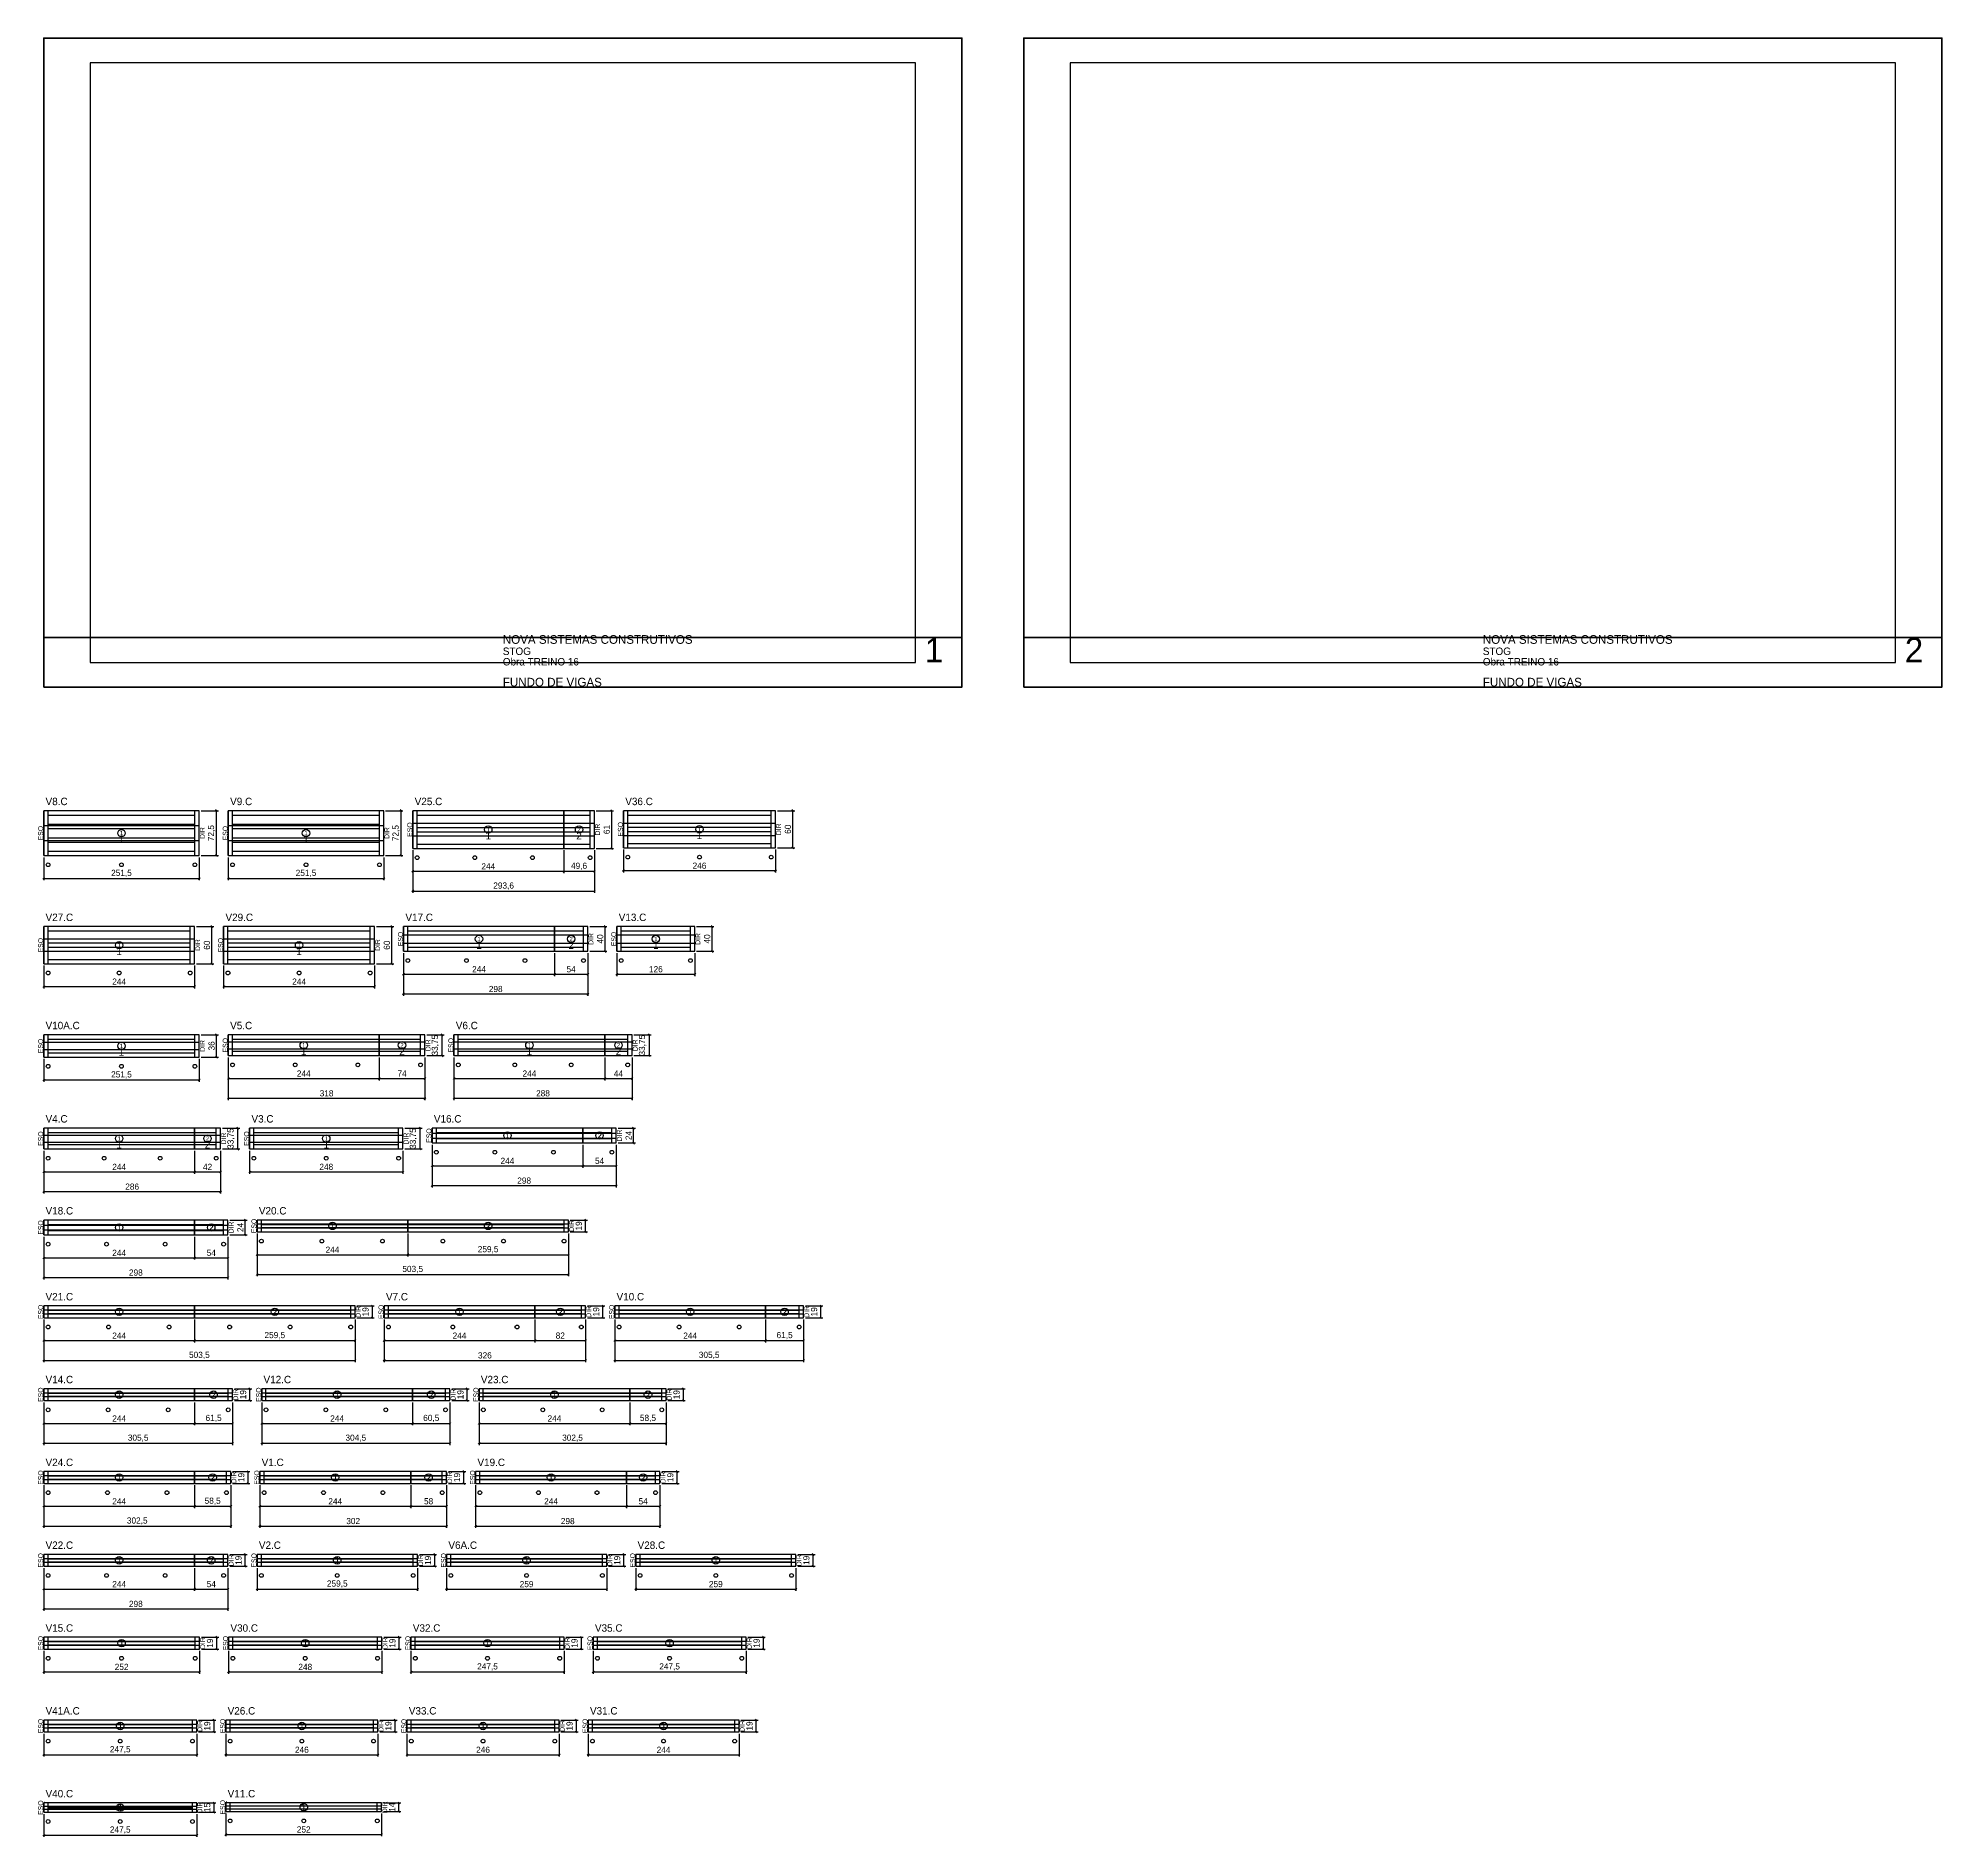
# Model space of a CAD drawing. Extents: x -10500 to 3070, y -1660 to 1250.
# Drawn here: x -9 to 3070, y -1660 to 1250 of the extents above.
import ezdxf
from ezdxf.enums import TextEntityAlignment as Align

# ---------------------------------------------------------------- set-up
doc = ezdxf.new("R2010")
doc.units = 0
for name, color, linetype in [('5', 5, 'Continuous'), ('CARIMBO', 255, 'Continuous'), ('COTA', 241, 'Continuous'), ('Escoras', 224, 'Continuous'), ('Folhas', 255, 'Continuous'), ('NOMENCLATURA', 7, 'Continuous'), ('Painéis', 200, 'Continuous'), ('SARR_2.2x7', 40, 'Continuous'), ('SARR_EDITAR', 141, 'Continuous')]:
    doc.layers.add(name, color=color, linetype=linetype)
doc.dimstyles.new('PAINEL', dxfattribs={"dimtxt": 10, "dimasz": 3, "dimexe": 3, "dimexo": 3, "dimgap": 3, "dimtad": 1, "dimblk": 'OBLIQUE', "dimblk1": 'OBLIQUE', "dimcen": 2.5, "dimclrd": 4, "dimclre": 4, "dimclrt": 240, "dimazin": 3, "dimtfac": 1, "dimtmove": 0, "dimatfit": 3})

# ---------------------------------------------------------------- blocks, each defined once
blk = doc.blocks.new('nf1')
blk.add_circle((0, 0), 6)
blk.add_text('1', height=7).set_placement((0, 0), align=Align.MIDDLE_CENTER)
blk = doc.blocks.new('_OBLIQUE')
at = {"color": 0, "linetype": 'BYBLOCK'}
blk.add_line((-0.5, -0.5), (0.5, 0.5), dxfattribs=at)
blk = doc.blocks.new('nf2')
blk.add_circle((0, 0), 6)
blk.add_text('2', height=7).set_placement((0, 0), align=Align.MIDDLE_CENTER)

msp = doc.modelspace()

# ---------------------------------------------------------------- linework, layer by layer
at = {"layer": 'CARIMBO', "lineweight": 35}
for p, q in [((0, 280), (1485, 280)), ((1585, 280), (3070, 280))]:
    msp.add_line(p, q, dxfattribs=at)
at = {"layer": 'Escoras'}
for centre in [(7, -87.5), (125.75, -87.5), (244.5, -87.5), (305.5, -87.5), (424.25, -87.5), (543, -87.5), (604, -76), (697.2, -76), (790.4, -76), (883.6, -76), (944.6, -75), (1060.6, -75), (1176.6, -75), (589, -242.5), (683.667, -242.5), (778.333, -242.5), (873, -242.5), (934, -242.5), (1046, -242.5), (7, -262.5), (122, -262.5), (237, -262.5), (298, -262.5), (413, -262.5), (528, -262.5), (7, -413.5), (125.75, -413.5), (244.5, -413.5), (305.5, -411.25), (406.833, -411.25), (508.167, -411.25), (609.5, -411.25), (670.5, -411.25), (761.833, -411.25), (853.167, -411.25), (944.5, -411.25), (635, -552.5), (729.667, -552.5), (824.333, -552.5), (919, -552.5), (7, -562.25), (97.667, -562.25), (188.333, -562.25), (279, -562.25), (340, -562.25), (457, -562.25), (574, -562.25), (7, -701.25), (101.667, -701.25), (196.333, -701.25), (291, -701.25), (352, -696.25), (449.9, -696.25), (547.8, -696.25), (645.7, -696.25), (743.6, -696.25), (841.5, -696.25), (7, -835.25), (104.9, -835.25), (202.8, -835.25), (300.7, -835.25), (398.6, -835.25), (496.5, -835.25), (557.5, -835.25), (661.5, -835.25), (765.5, -835.25), (869.5, -835.25), (930.5, -835.25), (1027.667, -835.25), (1124.833, -835.25), (1222, -835.25), (7, -969.25), (104.167, -969.25), (201.333, -969.25), (298.5, -969.25), (359.5, -969.25), (456.333, -969.25), (553.167, -969.25), (650, -969.25), (711, -969.25), (807.167, -969.25), (903.333, -969.25), (999.5, -969.25), (7, -1103.25), (103.167, -1103.25), (199.333, -1103.25), (295.5, -1103.25), (356.5, -1103.25), (452.5, -1103.25), (548.5, -1103.25), (644.5, -1103.25), (705.5, -1103.25), (800.167, -1103.25), (894.833, -1103.25), (989.5, -1103.25), (7, -1237.25), (101.667, -1237.25), (196.333, -1237.25), (291, -1237.25), (352, -1237.25), (474.75, -1237.25), (597.5, -1237.25), (658.5, -1237.25), (781, -1237.25), (903.5, -1237.25), (964.5, -1237.25), (1087, -1237.25), (1209.5, -1237.25), (7, -1371.25), (126, -1371.25), (245, -1371.25), (306, -1371.25), (423, -1371.25), (540, -1371.25), (601, -1371.25), (717.75, -1371.25), (834.5, -1371.25), (895.5, -1371.25), (1012.25, -1371.25), (1129, -1371.25), (7, -1505.25), (123.75, -1505.25), (240.5, -1505.25), (301.5, -1505.25), (417.5, -1505.25), (533.5, -1505.25), (594.5, -1505.25), (710.5, -1505.25), (826.5, -1505.25), (887.5, -1505.25), (1002.5, -1505.25), (1117.5, -1505.25), (301.5, -1634.25), (420.5, -1634.25), (539.5, -1634.25), (7, -1635.25), (123.75, -1635.25), (240.5, -1635.25)]:
    msp.add_circle(centre, 3, dxfattribs=at)
at = {"layer": 'Folhas', "lineweight": 50}
for points in [[(0, 200), (1485, 200), (1485, 1250), (0, 1250)], [(1585, 200), (3070, 200), (3070, 1250), (1585, 1250)]]:
    msp.add_lwpolyline(points, close=True, dxfattribs=at)
at = {"layer": 'Folhas', "lineweight": 25}
for points in [[(75, 240), (1410, 240), (1410, 1210), (75, 1210)], [(1660, 240), (2995, 240), (2995, 1210), (1660, 1210)]]:
    msp.add_lwpolyline(points, close=True, dxfattribs=at)
at = {"layer": 'Painéis'}
for p, q in [((841, -61), (841, 0)), ((0, -24.167), (251.5, -24.167)), ((298.5, -24.167), (550, -24.167)), ((597, -20.333), (841, -20.333)), ((841, -20.333), (890.6, -20.333)), ((937.6, -20), (1183.6, -20)), ((0, -48.333), (251.5, -48.333)), ((298.5, -48.333), (550, -48.333)), ((597, -40.667), (841, -40.667)), ((841, -40.667), (890.6, -40.667)), ((937.6, -40), (1183.6, -40)), ((0, -207.5), (244, -207.5)), ((291, -207.5), (535, -207.5)), ((582, -200.833), (826, -200.833)), ((582, -214.167), (826, -214.167)), ((826, -227.5), (826, -187.5)), ((826, -200.833), (880, -200.833)), ((826, -214.167), (880, -214.167)), ((927, -200.833), (1053, -200.833)), ((927, -214.167), (1053, -214.167)), ((0, -227.5), (244, -227.5)), ((291, -227.5), (535, -227.5)), ((542.5, -396.25), (542.5, -362.5)), ((907.5, -396.25), (907.5, -362.5)), ((0, -374.5), (251.5, -374.5)), ((0, -386.5), (251.5, -386.5)), ((298.5, -373.75), (542.5, -373.75)), ((298.5, -385), (542.5, -385)), ((542.5, -373.75), (616.5, -373.75)), ((542.5, -385), (616.5, -385)), ((663.5, -373.75), (907.5, -373.75)), ((663.5, -385), (907.5, -385)), ((907.5, -373.75), (951.5, -373.75)), ((907.5, -385), (951.5, -385)), ((244, -547.25), (244, -513.5)), ((628, -521.5), (872, -521.5)), ((872, -537.5), (872, -513.5)), ((872, -521.5), (926, -521.5)), ((0, -524.75), (244, -524.75)), ((0, -536), (244, -536)), ((244, -524.75), (286, -524.75)), ((244, -536), (286, -536)), ((333, -524.75), (581, -524.75)), ((333, -536), (581, -536)), ((628, -529.5), (872, -529.5)), ((872, -529.5), (926, -529.5)), ((0, -670.25), (244, -670.25)), ((244, -686.25), (244, -662.25)), ((244, -670.25), (298, -670.25)), ((345, -668.583), (589, -668.583)), ((345, -674.917), (589, -674.917)), ((589, -681.25), (589, -662.25)), ((589, -668.583), (848.5, -668.583)), ((589, -674.917), (848.5, -674.917)), ((0, -678.25), (244, -678.25)), ((244, -678.25), (298, -678.25)), ((0, -807.583), (244, -807.583)), ((0, -813.917), (244, -813.917)), ((244, -820.25), (244, -801.25)), ((244, -807.583), (503.5, -807.583)), ((244, -813.917), (503.5, -813.917)), ((550.5, -807.583), (794.5, -807.583)), ((550.5, -813.917), (794.5, -813.917)), ((794.5, -820.25), (794.5, -801.25)), ((794.5, -807.583), (876.5, -807.583)), ((794.5, -813.917), (876.5, -813.917)), ((923.5, -807.583), (1167.5, -807.583)), ((923.5, -813.917), (1167.5, -813.917)), ((1167.5, -820.25), (1167.5, -801.25)), ((1167.5, -807.583), (1229, -807.583)), ((1167.5, -813.917), (1229, -813.917)), ((0, -941.583), (244, -941.583)), ((0, -947.917), (244, -947.917)), ((244, -954.25), (244, -935.25)), ((244, -941.583), (305.5, -941.583)), ((244, -947.917), (305.5, -947.917)), ((352.5, -941.583), (596.5, -941.583)), ((352.5, -947.917), (596.5, -947.917)), ((596.5, -954.25), (596.5, -935.25)), ((596.5, -941.583), (657, -941.583)), ((596.5, -947.917), (657, -947.917)), ((704, -941.583), (948, -941.583)), ((704, -947.917), (948, -947.917)), ((948, -954.25), (948, -935.25)), ((948, -941.583), (1006.5, -941.583)), ((948, -947.917), (1006.5, -947.917)), ((0, -1075.583), (244, -1075.583)), ((244, -1088.25), (244, -1069.25)), ((244, -1075.583), (302.5, -1075.583)), ((349.5, -1075.583), (593.5, -1075.583)), ((593.5, -1088.25), (593.5, -1069.25)), ((593.5, -1075.583), (651.5, -1075.583)), ((698.5, -1075.583), (942.5, -1075.583)), ((942.5, -1088.25), (942.5, -1069.25)), ((942.5, -1075.583), (996.5, -1075.583)), ((0, -1081.917), (244, -1081.917)), ((244, -1081.917), (302.5, -1081.917)), ((349.5, -1081.917), (593.5, -1081.917)), ((593.5, -1081.917), (651.5, -1081.917)), ((698.5, -1081.917), (942.5, -1081.917)), ((942.5, -1081.917), (996.5, -1081.917)), ((0, -1209.583), (244, -1209.583)), ((0, -1215.917), (244, -1215.917)), ((244, -1222.25), (244, -1203.25)), ((244, -1209.583), (298, -1209.583)), ((244, -1215.917), (298, -1215.917)), ((345, -1209.583), (604.5, -1209.583)), ((345, -1215.917), (604.5, -1215.917)), ((651.5, -1209.583), (910.5, -1209.583)), ((651.5, -1215.917), (910.5, -1215.917)), ((957.5, -1209.583), (1216.5, -1209.583)), ((957.5, -1215.917), (1216.5, -1215.917)), ((0, -1343.583), (252, -1343.583)), ((0, -1349.917), (252, -1349.917)), ((299, -1343.583), (547, -1343.583)), ((299, -1349.917), (547, -1349.917)), ((594, -1343.583), (841.5, -1343.583)), ((594, -1349.917), (841.5, -1349.917)), ((888.5, -1343.583), (1136, -1343.583)), ((888.5, -1349.917), (1136, -1349.917)), ((0, -1477.583), (247.5, -1477.583)), ((294.5, -1477.583), (540.5, -1477.583)), ((587.5, -1477.583), (833.5, -1477.583)), ((880.5, -1477.583), (1124.5, -1477.583)), ((0, -1483.917), (247.5, -1483.917)), ((294.5, -1483.917), (540.5, -1483.917)), ((587.5, -1483.917), (833.5, -1483.917)), ((880.5, -1483.917), (1124.5, -1483.917)), ((0, -1610.25), (247.5, -1610.25)), ((0, -1615.25), (247.5, -1615.25)), ((294.5, -1609.917), (546.5, -1609.917)), ((294.5, -1614.583), (546.5, -1614.583))]:
    msp.add_line(p, q, dxfattribs=at)
for points in [[(0, -72.5), (251.5, -72.5), (251.5, 0), (0, 0)], [(298.5, -72.5), (550, -72.5), (550, 0), (298.5, 0)], [(597, -61), (841, -61), (841, 0), (597, 0)], [(841, -61), (890.6, -61), (890.6, 0), (841, 0)], [(937.6, -60), (1183.6, -60), (1183.6, 0), (937.6, 0)], [(0, -247.5), (244, -247.5), (244, -187.5), (0, -187.5)], [(291, -247.5), (535, -247.5), (535, -187.5), (291, -187.5)], [(582, -227.5), (826, -227.5), (826, -187.5), (582, -187.5)], [(826, -227.5), (880, -227.5), (880, -187.5), (826, -187.5)], [(927, -227.5), (1053, -227.5), (1053, -187.5), (927, -187.5)], [(0, -398.5), (251.5, -398.5), (251.5, -362.5), (0, -362.5)], [(298.5, -396.25), (542.5, -396.25), (542.5, -362.5), (298.5, -362.5)], [(542.5, -396.25), (616.5, -396.25), (616.5, -362.5), (542.5, -362.5)], [(663.5, -396.25), (907.5, -396.25), (907.5, -362.5), (663.5, -362.5)], [(907.5, -396.25), (951.5, -396.25), (951.5, -362.5), (907.5, -362.5)], [(0, -547.25), (244, -547.25), (244, -513.5), (0, -513.5)], [(244, -547.25), (286, -547.25), (286, -513.5), (244, -513.5)], [(333, -547.25), (581, -547.25), (581, -513.5), (333, -513.5)], [(628, -537.5), (872, -537.5), (872, -513.5), (628, -513.5)], [(872, -537.5), (926, -537.5), (926, -513.5), (872, -513.5)], [(0, -686.25), (244, -686.25), (244, -662.25), (0, -662.25)], [(244, -686.25), (298, -686.25), (298, -662.25), (244, -662.25)], [(345, -681.25), (589, -681.25), (589, -662.25), (345, -662.25)], [(589, -681.25), (848.5, -681.25), (848.5, -662.25), (589, -662.25)], [(0, -820.25), (244, -820.25), (244, -801.25), (0, -801.25)], [(244, -820.25), (503.5, -820.25), (503.5, -801.25), (244, -801.25)], [(550.5, -820.25), (794.5, -820.25), (794.5, -801.25), (550.5, -801.25)], [(794.5, -820.25), (876.5, -820.25), (876.5, -801.25), (794.5, -801.25)], [(923.5, -820.25), (1167.5, -820.25), (1167.5, -801.25), (923.5, -801.25)], [(1167.5, -820.25), (1229, -820.25), (1229, -801.25), (1167.5, -801.25)], [(0, -954.25), (244, -954.25), (244, -935.25), (0, -935.25)], [(244, -954.25), (305.5, -954.25), (305.5, -935.25), (244, -935.25)], [(352.5, -954.25), (596.5, -954.25), (596.5, -935.25), (352.5, -935.25)], [(596.5, -954.25), (657, -954.25), (657, -935.25), (596.5, -935.25)], [(704, -954.25), (948, -954.25), (948, -935.25), (704, -935.25)], [(948, -954.25), (1006.5, -954.25), (1006.5, -935.25), (948, -935.25)], [(0, -1088.25), (244, -1088.25), (244, -1069.25), (0, -1069.25)], [(244, -1088.25), (302.5, -1088.25), (302.5, -1069.25), (244, -1069.25)], [(349.5, -1088.25), (593.5, -1088.25), (593.5, -1069.25), (349.5, -1069.25)], [(593.5, -1088.25), (651.5, -1088.25), (651.5, -1069.25), (593.5, -1069.25)], [(698.5, -1088.25), (942.5, -1088.25), (942.5, -1069.25), (698.5, -1069.25)], [(942.5, -1088.25), (996.5, -1088.25), (996.5, -1069.25), (942.5, -1069.25)], [(0, -1222.25), (244, -1222.25), (244, -1203.25), (0, -1203.25)], [(244, -1222.25), (298, -1222.25), (298, -1203.25), (244, -1203.25)], [(345, -1222.25), (604.5, -1222.25), (604.5, -1203.25), (345, -1203.25)], [(651.5, -1222.25), (910.5, -1222.25), (910.5, -1203.25), (651.5, -1203.25)], [(957.5, -1222.25), (1216.5, -1222.25), (1216.5, -1203.25), (957.5, -1203.25)], [(0, -1356.25), (252, -1356.25), (252, -1337.25), (0, -1337.25)], [(299, -1356.25), (547, -1356.25), (547, -1337.25), (299, -1337.25)], [(594, -1356.25), (841.5, -1356.25), (841.5, -1337.25), (594, -1337.25)], [(888.5, -1356.25), (1136, -1356.25), (1136, -1337.25), (888.5, -1337.25)], [(0, -1490.25), (247.5, -1490.25), (247.5, -1471.25), (0, -1471.25)], [(294.5, -1490.25), (540.5, -1490.25), (540.5, -1471.25), (294.5, -1471.25)], [(587.5, -1490.25), (833.5, -1490.25), (833.5, -1471.25), (587.5, -1471.25)], [(880.5, -1490.25), (1124.5, -1490.25), (1124.5, -1471.25), (880.5, -1471.25)], [(0, -1620.25), (247.5, -1620.25), (247.5, -1605.25), (0, -1605.25)], [(294.5, -1619.25), (546.5, -1619.25), (546.5, -1605.25), (294.5, -1605.25)]]:
    msp.add_lwpolyline(points, close=True, dxfattribs=at)
at = {"layer": 'SARR_2.2x7'}
for p, q in [((7, -72.5), (7, 0)), ((244.5, -72.5), (244.5, 0)), ((305.5, -72.5), (305.5, 0)), ((543, -72.5), (543, 0)), ((604, -61), (604, 0)), ((883.6, -61), (883.6, 0)), ((944.6, -60), (944.6, 0)), ((1176.6, -60), (1176.6, 0)), ((7, -7), (244.5, -7)), ((7, -21.833), (244.5, -21.833)), ((7, -28.833), (244.5, -28.833)), ((305.5, -7), (543, -7)), ((305.5, -21.833), (543, -21.833)), ((305.5, -28.833), (543, -28.833)), ((604, -7), (841, -7)), ((604, -27), (841, -27)), ((841, -7), (883.6, -7)), ((841, -27), (883.6, -27)), ((944.6, -7), (1176.6, -7)), ((944.6, -26.5), (1176.6, -26.5)), ((7, -43.667), (244.5, -43.667)), ((7, -50.667), (244.5, -50.667)), ((305.5, -43.667), (543, -43.667)), ((305.5, -50.667), (543, -50.667)), ((604, -34), (841, -34)), ((604, -54), (841, -54)), ((841, -34), (883.6, -34)), ((841, -54), (883.6, -54)), ((944.6, -33.5), (1176.6, -33.5)), ((944.6, -53), (1176.6, -53)), ((7, -65.5), (244.5, -65.5)), ((305.5, -65.5), (543, -65.5)), ((7, -247.5), (7, -187.5)), ((7, -194.5), (237, -194.5)), ((7, -214), (237, -214)), ((237, -247.5), (237, -187.5)), ((298, -247.5), (298, -187.5)), ((298, -194.5), (528, -194.5)), ((298, -214), (528, -214)), ((528, -247.5), (528, -187.5)), ((589, -227.5), (589, -187.5)), ((589, -194.5), (826, -194.5)), ((826, -194.5), (873, -194.5)), ((873, -227.5), (873, -187.5)), ((934, -227.5), (934, -187.5)), ((934, -194.5), (1046, -194.5)), ((1046, -227.5), (1046, -187.5)), ((7, -221), (237, -221)), ((7, -240.5), (237, -240.5)), ((298, -221), (528, -221)), ((298, -240.5), (528, -240.5)), ((589, -220.5), (826, -220.5)), ((826, -220.5), (873, -220.5)), ((934, -220.5), (1046, -220.5)), ((7, -398.5), (7, -362.5)), ((244.5, -398.5), (244.5, -362.5)), ((305.5, -396.25), (305.5, -362.5)), ((609.5, -396.25), (609.5, -362.5)), ((670.5, -396.25), (670.5, -362.5)), ((944.5, -396.25), (944.5, -362.5)), ((7, -369.5), (244.5, -369.5)), ((7, -391.5), (244.5, -391.5)), ((305.5, -369.5), (542.5, -369.5)), ((305.5, -389.25), (542.5, -389.25)), ((542.5, -369.5), (609.5, -369.5)), ((542.5, -389.25), (609.5, -389.25)), ((670.5, -369.5), (907.5, -369.5)), ((670.5, -389.25), (907.5, -389.25)), ((907.5, -369.5), (944.5, -369.5)), ((907.5, -389.25), (944.5, -389.25)), ((7, -547.25), (7, -513.5)), ((7, -520.5), (244, -520.5)), ((244, -520.5), (279, -520.5)), ((279, -547.25), (279, -513.5)), ((340, -547.25), (340, -513.5)), ((340, -520.5), (574, -520.5)), ((574, -547.25), (574, -513.5)), ((635, -537.5), (635, -513.5)), ((635, -520.5), (872, -520.5)), ((872, -520.5), (919, -520.5)), ((919, -537.5), (919, -513.5)), ((7, -540.25), (244, -540.25)), ((244, -540.25), (279, -540.25)), ((340, -540.25), (574, -540.25)), ((635, -530.5), (872, -530.5)), ((872, -530.5), (919, -530.5)), ((7, -686.25), (7, -662.25)), ((7, -669.25), (244, -669.25)), ((244, -669.25), (291, -669.25)), ((291, -686.25), (291, -662.25)), ((352, -681.25), (352, -662.25)), ((352, -669.25), (589, -669.25)), ((352, -674.25), (589, -674.25)), ((589, -669.25), (841.5, -669.25)), ((589, -674.25), (841.5, -674.25)), ((841.5, -681.25), (841.5, -662.25)), ((7, -679.25), (244, -679.25)), ((244, -679.25), (291, -679.25)), ((7, -820.25), (7, -801.25)), ((7, -808.25), (244, -808.25)), ((7, -813.25), (244, -813.25)), ((244, -808.25), (496.5, -808.25)), ((244, -813.25), (496.5, -813.25)), ((496.5, -820.25), (496.5, -801.25)), ((557.5, -820.25), (557.5, -801.25)), ((557.5, -808.25), (794.5, -808.25)), ((557.5, -813.25), (794.5, -813.25)), ((794.5, -808.25), (869.5, -808.25)), ((794.5, -813.25), (869.5, -813.25)), ((869.5, -820.25), (869.5, -801.25)), ((930.5, -820.25), (930.5, -801.25)), ((930.5, -808.25), (1167.5, -808.25)), ((930.5, -813.25), (1167.5, -813.25)), ((1167.5, -808.25), (1222, -808.25)), ((1167.5, -813.25), (1222, -813.25)), ((1222, -820.25), (1222, -801.25)), ((7, -954.25), (7, -935.25)), ((7, -942.25), (244, -942.25)), ((7, -947.25), (244, -947.25)), ((244, -942.25), (298.5, -942.25)), ((244, -947.25), (298.5, -947.25)), ((298.5, -954.25), (298.5, -935.25)), ((359.5, -954.25), (359.5, -935.25)), ((359.5, -942.25), (596.5, -942.25)), ((359.5, -947.25), (596.5, -947.25)), ((596.5, -942.25), (650, -942.25)), ((596.5, -947.25), (650, -947.25)), ((650, -954.25), (650, -935.25)), ((711, -954.25), (711, -935.25)), ((711, -942.25), (948, -942.25)), ((711, -947.25), (948, -947.25)), ((948, -942.25), (999.5, -942.25)), ((948, -947.25), (999.5, -947.25)), ((999.5, -954.25), (999.5, -935.25)), ((7, -1088.25), (7, -1069.25)), ((7, -1076.25), (244, -1076.25)), ((244, -1076.25), (295.5, -1076.25)), ((295.5, -1088.25), (295.5, -1069.25)), ((356.5, -1088.25), (356.5, -1069.25)), ((356.5, -1076.25), (593.5, -1076.25)), ((593.5, -1076.25), (644.5, -1076.25)), ((644.5, -1088.25), (644.5, -1069.25)), ((705.5, -1088.25), (705.5, -1069.25)), ((705.5, -1076.25), (942.5, -1076.25)), ((942.5, -1076.25), (989.5, -1076.25)), ((989.5, -1088.25), (989.5, -1069.25)), ((7, -1081.25), (244, -1081.25)), ((244, -1081.25), (295.5, -1081.25)), ((356.5, -1081.25), (593.5, -1081.25)), ((593.5, -1081.25), (644.5, -1081.25)), ((705.5, -1081.25), (942.5, -1081.25)), ((942.5, -1081.25), (989.5, -1081.25)), ((7, -1222.25), (7, -1203.25)), ((7, -1210.25), (244, -1210.25)), ((7, -1215.25), (244, -1215.25)), ((244, -1210.25), (291, -1210.25)), ((244, -1215.25), (291, -1215.25)), ((291, -1222.25), (291, -1203.25)), ((352, -1222.25), (352, -1203.25)), ((352, -1210.25), (597.5, -1210.25)), ((352, -1215.25), (597.5, -1215.25)), ((597.5, -1222.25), (597.5, -1203.25)), ((658.5, -1222.25), (658.5, -1203.25)), ((658.5, -1210.25), (903.5, -1210.25)), ((658.5, -1215.25), (903.5, -1215.25)), ((903.5, -1222.25), (903.5, -1203.25)), ((964.5, -1222.25), (964.5, -1203.25)), ((964.5, -1210.25), (1209.5, -1210.25)), ((964.5, -1215.25), (1209.5, -1215.25)), ((1209.5, -1222.25), (1209.5, -1203.25)), ((7, -1356.25), (7, -1337.25)), ((7, -1344.25), (245, -1344.25)), ((7, -1349.25), (245, -1349.25)), ((245, -1356.25), (245, -1337.25)), ((306, -1356.25), (306, -1337.25)), ((306, -1344.25), (540, -1344.25)), ((306, -1349.25), (540, -1349.25)), ((540, -1356.25), (540, -1337.25)), ((601, -1356.25), (601, -1337.25)), ((601, -1344.25), (834.5, -1344.25)), ((601, -1349.25), (834.5, -1349.25)), ((834.5, -1356.25), (834.5, -1337.25)), ((895.5, -1356.25), (895.5, -1337.25)), ((895.5, -1344.25), (1129, -1344.25)), ((895.5, -1349.25), (1129, -1349.25)), ((1129, -1356.25), (1129, -1337.25)), ((7, -1490.25), (7, -1471.25)), ((240.5, -1490.25), (240.5, -1471.25)), ((301.5, -1490.25), (301.5, -1471.25)), ((533.5, -1490.25), (533.5, -1471.25)), ((594.5, -1490.25), (594.5, -1471.25)), ((826.5, -1490.25), (826.5, -1471.25)), ((887.5, -1490.25), (887.5, -1471.25)), ((1117.5, -1490.25), (1117.5, -1471.25)), ((7, -1478.25), (240.5, -1478.25)), ((7, -1483.25), (240.5, -1483.25)), ((301.5, -1478.25), (533.5, -1478.25)), ((301.5, -1483.25), (533.5, -1483.25)), ((594.5, -1478.25), (826.5, -1478.25)), ((594.5, -1483.25), (826.5, -1483.25)), ((887.5, -1478.25), (1117.5, -1478.25)), ((887.5, -1483.25), (1117.5, -1483.25)), ((7, -1620.25), (7, -1605.25)), ((7, -1612.25), (240.5, -1612.25)), ((7, -1613.25), (240.5, -1613.25)), ((240.5, -1620.25), (240.5, -1605.25)), ((301.5, -1619.25), (301.5, -1605.25)), ((539.5, -1619.25), (539.5, -1605.25))]:
    msp.add_line(p, q, dxfattribs=at)
at = {"layer": 'SARR_EDITAR'}
for p, q in [((0, -72.5), (0, 0)), ((251.5, -72.5), (251.5, 0)), ((298.5, -72.5), (298.5, 0)), ((550, -72.5), (550, 0)), ((597, -61), (597, 0)), ((890.6, -61), (890.6, 0)), ((937.6, -60), (937.6, 0)), ((1183.6, -60), (1183.6, 0)), ((0, -247.5), (0, -187.5)), ((244, -247.5), (244, -187.5)), ((291, -247.5), (291, -187.5)), ((535, -247.5), (535, -187.5)), ((582, -227.5), (582, -187.5)), ((880, -227.5), (880, -187.5)), ((927, -227.5), (927, -187.5)), ((1053, -227.5), (1053, -187.5)), ((0, -398.5), (0, -362.5)), ((251.5, -398.5), (251.5, -362.5)), ((298.5, -396.25), (298.5, -362.5)), ((616.5, -396.25), (616.5, -362.5)), ((663.5, -396.25), (663.5, -362.5)), ((951.5, -396.25), (951.5, -362.5)), ((0, -547.25), (0, -513.5)), ((286, -547.25), (286, -513.5)), ((333, -547.25), (333, -513.5)), ((581, -547.25), (581, -513.5)), ((628, -537.5), (628, -513.5)), ((926, -537.5), (926, -513.5)), ((0, -686.25), (0, -662.25)), ((298, -686.25), (298, -662.25)), ((345, -681.25), (345, -662.25)), ((848.5, -681.25), (848.5, -662.25)), ((0, -820.25), (0, -801.25)), ((503.5, -820.25), (503.5, -801.25)), ((550.5, -820.25), (550.5, -801.25)), ((876.5, -820.25), (876.5, -801.25)), ((923.5, -820.25), (923.5, -801.25)), ((1229, -820.25), (1229, -801.25)), ((0, -954.25), (0, -935.25)), ((305.5, -954.25), (305.5, -935.25)), ((352.5, -954.25), (352.5, -935.25)), ((657, -954.25), (657, -935.25)), ((704, -954.25), (704, -935.25)), ((1006.5, -954.25), (1006.5, -935.25)), ((0, -1088.25), (0, -1069.25)), ((302.5, -1088.25), (302.5, -1069.25)), ((349.5, -1088.25), (349.5, -1069.25)), ((651.5, -1088.25), (651.5, -1069.25)), ((698.5, -1088.25), (698.5, -1069.25)), ((996.5, -1088.25), (996.5, -1069.25)), ((0, -1222.25), (0, -1203.25)), ((298, -1222.25), (298, -1203.25)), ((345, -1222.25), (345, -1203.25)), ((604.5, -1222.25), (604.5, -1203.25)), ((651.5, -1222.25), (651.5, -1203.25)), ((910.5, -1222.25), (910.5, -1203.25)), ((957.5, -1222.25), (957.5, -1203.25)), ((1216.5, -1222.25), (1216.5, -1203.25)), ((0, -1356.25), (0, -1337.25)), ((252, -1356.25), (252, -1337.25)), ((299, -1356.25), (299, -1337.25)), ((547, -1356.25), (547, -1337.25)), ((594, -1356.25), (594, -1337.25)), ((841.5, -1356.25), (841.5, -1337.25)), ((888.5, -1356.25), (888.5, -1337.25)), ((1136, -1356.25), (1136, -1337.25)), ((0, -1490.25), (0, -1471.25)), ((247.5, -1490.25), (247.5, -1471.25)), ((294.5, -1490.25), (294.5, -1471.25)), ((540.5, -1490.25), (540.5, -1471.25)), ((587.5, -1490.25), (587.5, -1471.25)), ((833.5, -1490.25), (833.5, -1471.25)), ((880.5, -1490.25), (880.5, -1471.25)), ((1124.5, -1490.25), (1124.5, -1471.25)), ((0, -1620.25), (0, -1605.25)), ((247.5, -1620.25), (247.5, -1605.25)), ((294.5, -1619.25), (294.5, -1605.25)), ((546.5, -1619.25), (546.5, -1605.25))]:
    msp.add_line(p, q, dxfattribs=at)

# ---------------------------------------------------------------- block references
at = {"layer": 'COTA'}
for name, p in [('nf1', (125.75, -36.25)), ('nf1', (424.25, -36.25)), ('nf1', (719, -30.5)), ('nf2', (865.8, -30.5)), ('nf1', (1060.6, -30)), ('nf1', (122, -217.5)), ('nf1', (413, -217.5)), ('nf1', (704, -207.5)), ('nf2', (853, -207.5)), ('nf1', (990, -207.5)), ('nf1', (125.75, -380.5)), ('nf1', (420.5, -379.375)), ('nf2', (579.5, -379.375)), ('nf1', (785.5, -379.375)), ('nf2', (929.5, -379.375)), ('nf1', (750, -525.5)), ('nf2', (899, -525.5)), ('nf1', (122, -530.375)), ('nf2', (265, -530.375)), ('nf1', (457, -530.375)), ('nf1', (122, -674.25)), ('nf2', (271, -674.25)), ('nf1', (467, -671.75)), ('nf2', (718.75, -671.75)), ('nf1', (122, -810.75)), ('nf2', (373.75, -810.75)), ('nf1', (672.5, -810.75)), ('nf2', (835.5, -810.75)), ('nf1', (1045.5, -810.75)), ('nf2', (1198.25, -810.75)), ('nf1', (122, -944.75)), ('nf2', (274.75, -944.75)), ('nf1', (474.5, -944.75)), ('nf2', (626.75, -944.75)), ('nf1', (826, -944.75)), ('nf2', (977.25, -944.75)), ('nf1', (122, -1078.75)), ('nf2', (273.25, -1078.75)), ('nf1', (471.5, -1078.75)), ('nf2', (622.5, -1078.75)), ('nf1', (820.5, -1078.75)), ('nf2', (969.5, -1078.75)), ('nf1', (122, -1212.75)), ('nf2', (271, -1212.75)), ('nf1', (474.75, -1212.75)), ('nf1', (781, -1212.75)), ('nf1', (1087, -1212.75)), ('nf1', (126, -1346.75)), ('nf1', (423, -1346.75)), ('nf1', (717.75, -1346.75)), ('nf1', (1012.25, -1346.75)), ('nf1', (123.75, -1480.75)), ('nf1', (417.5, -1480.75)), ('nf1', (710.5, -1480.75)), ('nf1', (1002.5, -1480.75)), ('nf1', (123.75, -1612.75)), ('nf1', (420.5, -1612.25))]:
    msp.add_blockref(name, p, dxfattribs=at)

# ---------------------------------------------------------------- texts
at = {"layer": '5'}
for s, p in [('ESQ', (-5, -36.25)), ('DIR', (256.5, -36.25)), ('ESQ', (293.5, -36.25)), ('DIR', (555, -36.25)), ('ESQ', (592, -30.5)), ('DIR', (895.6, -30.5)), ('ESQ', (932.6, -30)), ('DIR', (1188.6, -30)), ('ESQ', (-5, -217.5)), ('DIR', (249, -217.5)), ('ESQ', (286, -217.5)), ('DIR', (540, -217.5)), ('ESQ', (577, -207.5)), ('DIR', (885, -207.5)), ('ESQ', (922, -207.5)), ('DIR', (1058, -207.5)), ('ESQ', (293.5, -379.375)), ('ESQ', (658.5, -379.375)), ('ESQ', (-5, -380.5)), ('DIR', (256.5, -380.5)), ('DIR', (621.5, -379.375)), ('DIR', (956.5, -379.375)), ('ESQ', (-5, -530.375)), ('DIR', (291, -530.375)), ('ESQ', (328, -530.375)), ('DIR', (586, -530.375)), ('ESQ', (623, -525.5)), ('DIR', (931, -525.5)), ('ESQ', (-5, -674.25)), ('DIR', (303, -674.25)), ('ESQ', (340, -671.75)), ('DIR', (853.5, -671.75)), ('ESQ', (-5, -810.75)), ('ESQ', (545.5, -810.75)), ('ESQ', (918.5, -810.75)), ('DIR', (508.5, -810.75)), ('DIR', (881.5, -810.75)), ('DIR', (1234, -810.75)), ('ESQ', (-5, -944.75)), ('DIR', (310.5, -944.75)), ('ESQ', (347.5, -944.75)), ('DIR', (662, -944.75)), ('ESQ', (699, -944.75)), ('DIR', (1011.5, -944.75)), ('ESQ', (-5, -1078.75)), ('DIR', (307.5, -1078.75)), ('ESQ', (344.5, -1078.75)), ('DIR', (656.5, -1078.75)), ('ESQ', (693.5, -1078.75)), ('DIR', (1001.5, -1078.75)), ('ESQ', (-5, -1212.75)), ('DIR', (303, -1212.75)), ('ESQ', (340, -1212.75)), ('DIR', (609.5, -1212.75)), ('ESQ', (646.5, -1212.75)), ('DIR', (915.5, -1212.75)), ('ESQ', (952.5, -1212.75)), ('DIR', (1221.5, -1212.75)), ('ESQ', (-5, -1346.75)), ('DIR', (257, -1346.75)), ('ESQ', (294, -1346.75)), ('DIR', (552, -1346.75)), ('ESQ', (589, -1346.75)), ('DIR', (846.5, -1346.75)), ('ESQ', (883.5, -1346.75)), ('DIR', (1141, -1346.75)), ('ESQ', (-5, -1480.75)), ('DIR', (252.5, -1480.75)), ('ESQ', (289.5, -1480.75)), ('DIR', (545.5, -1480.75)), ('ESQ', (582.5, -1480.75)), ('DIR', (838.5, -1480.75)), ('ESQ', (875.5, -1480.75)), ('DIR', (1129.5, -1480.75)), ('ESQ', (-5, -1612.75)), ('DIR', (252.5, -1612.75)), ('ESQ', (289.5, -1612.25)), ('DIR', (551.5, -1612.25))]:
    msp.add_text(s, height=8, rotation=90, dxfattribs=at).set_placement(p, align=Align.MIDDLE_CENTER)
for s, p in [('1', (125.75, -46.25)), ('1', (424.25, -46.25)), ('1', (719, -40.5)), ('2', (865.8, -40.5)), ('1', (1060.6, -40)), ('1', (704, -217.5)), ('2', (853, -217.5)), ('1', (990, -217.5)), ('1', (122, -227.5)), ('1', (413, -227.5)), ('1', (125.75, -390.5)), ('1', (420.5, -389.375)), ('2', (579.5, -389.375)), ('1', (785.5, -389.375)), ('2', (929.5, -389.375)), ('1', (750, -525.5)), ('2', (899, -525.5)), ('1', (122, -540.375)), ('2', (265, -540.375)), ('1', (457, -540.375)), ('1', (122, -674.25)), ('2', (271, -674.25)), ('1', (467, -671.75)), ('2', (718.75, -671.75)), ('1', (122, -810.75)), ('2', (373.75, -810.75)), ('1', (672.5, -810.75)), ('2', (835.5, -810.75)), ('1', (1045.5, -810.75)), ('2', (1198.25, -810.75)), ('1', (122, -944.75)), ('2', (274.75, -944.75)), ('1', (474.5, -944.75)), ('2', (626.75, -944.75)), ('1', (826, -944.75)), ('2', (977.25, -944.75)), ('1', (122, -1078.75)), ('2', (273.25, -1078.75)), ('1', (471.5, -1078.75)), ('2', (622.5, -1078.75)), ('1', (820.5, -1078.75)), ('2', (969.5, -1078.75)), ('1', (122, -1212.75)), ('2', (271, -1212.75)), ('1', (474.75, -1212.75)), ('1', (781, -1212.75)), ('1', (1087, -1212.75)), ('1', (126, -1346.75)), ('1', (423, -1346.75)), ('1', (717.75, -1346.75)), ('1', (1012.25, -1346.75)), ('1', (123.75, -1480.75)), ('1', (417.5, -1480.75)), ('1', (710.5, -1480.75)), ('1', (1002.5, -1480.75)), ('1', (123.75, -1612.75)), ('1', (420.5, -1612.25))]:
    msp.add_text(s, height=12, dxfattribs=at).set_placement(p, align=Align.MIDDLE_CENTER)
at = {"layer": 'CARIMBO'}
for s, height, p in [('NOVA SISTEMAS CONSTRUTIVOS', 14, (742.5, 270)), ('1', 40, (1425, 240)), ('NOVA SISTEMAS CONSTRUTIVOS', 14, (2327.5, 270)), ('2', 40, (3010, 240)), ('STOG', 12, (742.5, 252)), ('Obra TREINO 16', 12, (742.5, 235)), ('STOG', 12, (2327.5, 252)), ('Obra TREINO 16', 12, (2327.5, 235)), ('FUNDO DE VIGAS', 14, (742.5, 201)), ('FUNDO DE VIGAS', 14, (2327.5, 201))]:
    msp.add_text(s, height=height, dxfattribs=at).set_placement(p)
at = {"layer": 'NOMENCLATURA'}
for s, p in [('V8.C', (3, 9)), ('V9.C', (301.5, 9)), ('V25.C', (600, 9)), ('V36.C', (940.6, 9)), ('V27.C', (3, -178.5)), ('V29.C', (294, -178.5)), ('V17.C', (585, -178.5)), ('V13.C', (930, -178.5)), ('V10A.C', (3, -353.5)), ('V5.C', (301.5, -353.5)), ('V6.C', (666.5, -353.5)), ('V4.C', (3, -504.5)), ('V3.C', (336, -504.5)), ('V16.C', (631, -504.5)), ('V18.C', (3, -653.25)), ('V20.C', (348, -653.25)), ('V21.C', (3, -792.25)), ('V7.C', (553.5, -792.25)), ('V10.C', (926.5, -792.25)), ('V14.C', (3, -926.25)), ('V12.C', (355.5, -926.25)), ('V23.C', (707, -926.25)), ('V24.C', (3, -1060.25)), ('V1.C', (352.5, -1060.25)), ('V19.C', (701.5, -1060.25)), ('V22.C', (3, -1194.25)), ('V2.C', (348, -1194.25)), ('V6A.C', (654.5, -1194.25)), ('V28.C', (960.5, -1194.25)), ('V15.C', (3, -1328.25)), ('V30.C', (302, -1328.25)), ('V32.C', (597, -1328.25)), ('V35.C', (891.5, -1328.25)), ('V41A.C', (3, -1462.25)), ('V26.C', (297.5, -1462.25)), ('V33.C', (590.5, -1462.25)), ('V31.C', (883.5, -1462.25)), ('V40.C', (3, -1596.25)), ('V11.C', (297.5, -1596.25))]:
    msp.add_text(s, height=12, dxfattribs=at).set_placement(p)

# ---------------------------------------------------------------- dimensions: what is measured, and where the dimension line sits
at = {"layer": 'COTA'}
for base, p1, p2 in [((279.5, -72.5), (251.5, -72.5), (251.5, 0)), ((578, -72.5), (550, -72.5), (550, 0)), ((918.6, -61), (890.6, -61), (890.6, 0)), ((1211.6, -60), (1183.6, -60), (1183.6, 0)), ((272, -247.5), (244, -247.5), (244, -187.5)), ((563, -247.5), (535, -247.5), (535, -187.5)), ((908, -227.5), (880, -227.5), (880, -187.5)), ((1081, -227.5), (1053, -227.5), (1053, -187.5)), ((279.5, -398.5), (251.5, -398.5), (251.5, -362.5)), ((644.5, -396.25), (616.5, -396.25), (616.5, -362.5)), ((979.5, -396.25), (951.5, -396.25), (951.5, -362.5)), ((314, -547.25), (286, -547.25), (286, -513.5)), ((609, -547.25), (581, -547.25), (581, -513.5)), ((954, -537.5), (926, -537.5), (926, -513.5)), ((326, -686.25), (298, -686.25), (298, -662.25)), ((876.5, -681.25), (848.5, -681.25), (848.5, -662.25)), ((531.5, -820.25), (503.5, -820.25), (503.5, -801.25)), ((904.5, -820.25), (876.5, -820.25), (876.5, -801.25)), ((1257, -820.25), (1229, -820.25), (1229, -801.25)), ((333.5, -954.25), (305.5, -954.25), (305.5, -935.25)), ((685, -954.25), (657, -954.25), (657, -935.25)), ((1034.5, -954.25), (1006.5, -954.25), (1006.5, -935.25)), ((330.5, -1088.25), (302.5, -1088.25), (302.5, -1069.25)), ((679.5, -1088.25), (651.5, -1088.25), (651.5, -1069.25)), ((1024.5, -1088.25), (996.5, -1088.25), (996.5, -1069.25)), ((326, -1222.25), (298, -1222.25), (298, -1203.25)), ((632.5, -1222.25), (604.5, -1222.25), (604.5, -1203.25)), ((938.5, -1222.25), (910.5, -1222.25), (910.5, -1203.25)), ((1244.5, -1222.25), (1216.5, -1222.25), (1216.5, -1203.25)), ((280, -1356.25), (252, -1356.25), (252, -1337.25)), ((575, -1356.25), (547, -1356.25), (547, -1337.25)), ((869.5, -1356.25), (841.5, -1356.25), (841.5, -1337.25)), ((1164, -1356.25), (1136, -1356.25), (1136, -1337.25)), ((275.5, -1490.25), (247.5, -1490.25), (247.5, -1471.25)), ((568.5, -1490.25), (540.5, -1490.25), (540.5, -1471.25)), ((861.5, -1490.25), (833.5, -1490.25), (833.5, -1471.25)), ((1152.5, -1490.25), (1124.5, -1490.25), (1124.5, -1471.25)), ((275.5, -1620.25), (247.5, -1620.25), (247.5, -1605.25)), ((574.5, -1619.25), (546.5, -1619.25), (546.5, -1605.25))]:
    msp.add_linear_dim(base=base, p1=p1, p2=p2, angle=90, dimstyle='PAINEL', dxfattribs=at).render()
for base, p1, p2 in [((597, -98), (597, -61), (841, -61)), ((597, -130), (597, -61), (890.6, -61)), ((841, -98), (841, -61), (890.6, -61)), ((937.6, -97), (937.6, -60), (1183.6, -60)), ((0, -109.5), (0, -72.5), (251.5, -72.5)), ((298.5, -109.5), (298.5, -72.5), (550, -72.5)), ((582, -264.5), (582, -227.5), (826, -227.5)), ((582, -296.5), (582, -227.5), (880, -227.5)), ((826, -264.5), (826, -227.5), (880, -227.5)), ((927, -264.5), (927, -227.5), (1053, -227.5)), ((0, -284.5), (0, -247.5), (244, -247.5)), ((291, -284.5), (291, -247.5), (535, -247.5)), ((0, -435.5), (0, -398.5), (251.5, -398.5)), ((298.5, -433.25), (298.5, -396.25), (542.5, -396.25)), ((298.5, -465.25), (298.5, -396.25), (616.5, -396.25)), ((542.5, -433.25), (542.5, -396.25), (616.5, -396.25)), ((663.5, -433.25), (663.5, -396.25), (907.5, -396.25)), ((663.5, -465.25), (663.5, -396.25), (951.5, -396.25)), ((907.5, -433.25), (907.5, -396.25), (951.5, -396.25)), ((0, -584.25), (0, -547.25), (244, -547.25)), ((0, -616.25), (0, -547.25), (286, -547.25)), ((244, -584.25), (244, -547.25), (286, -547.25)), ((333, -584.25), (333, -547.25), (581, -547.25)), ((628, -574.5), (628, -537.5), (872, -537.5)), ((628, -606.5), (628, -537.5), (926, -537.5)), ((872, -574.5), (872, -537.5), (926, -537.5)), ((0, -723.25), (0, -686.25), (244, -686.25)), ((0, -755.25), (0, -686.25), (298, -686.25)), ((244, -723.25), (244, -686.25), (298, -686.25)), ((345, -718.25), (345, -681.25), (589, -681.25)), ((345, -750.25), (345, -681.25), (848.5, -681.25)), ((589, -718.25), (589, -681.25), (848.5, -681.25)), ((0, -857.25), (0, -820.25), (244, -820.25)), ((0, -889.25), (0, -820.25), (503.5, -820.25)), ((244, -857.25), (244, -820.25), (503.5, -820.25)), ((550.5, -857.25), (550.5, -820.25), (794.5, -820.25)), ((550.5, -889.25), (550.5, -820.25), (876.5, -820.25)), ((794.5, -857.25), (794.5, -820.25), (876.5, -820.25)), ((923.5, -857.25), (923.5, -820.25), (1167.5, -820.25)), ((923.5, -889.25), (923.5, -820.25), (1229, -820.25)), ((1167.5, -857.25), (1167.5, -820.25), (1229, -820.25)), ((0, -991.25), (0, -954.25), (244, -954.25)), ((0, -1023.25), (0, -954.25), (305.5, -954.25)), ((244, -991.25), (244, -954.25), (305.5, -954.25)), ((352.5, -991.25), (352.5, -954.25), (596.5, -954.25)), ((352.5, -1023.25), (352.5, -954.25), (657, -954.25)), ((596.5, -991.25), (596.5, -954.25), (657, -954.25)), ((704, -991.25), (704, -954.25), (948, -954.25)), ((704, -1023.25), (704, -954.25), (1006.5, -954.25)), ((948, -991.25), (948, -954.25), (1006.5, -954.25)), ((0, -1125.25), (0, -1088.25), (244, -1088.25)), ((0, -1157.25), (0, -1088.25), (302.5, -1088.25)), ((244, -1125.25), (244, -1088.25), (302.5, -1088.25)), ((349.5, -1125.25), (349.5, -1088.25), (593.5, -1088.25)), ((349.5, -1157.25), (349.5, -1088.25), (651.5, -1088.25)), ((593.5, -1125.25), (593.5, -1088.25), (651.5, -1088.25)), ((698.5, -1125.25), (698.5, -1088.25), (942.5, -1088.25)), ((698.5, -1157.25), (698.5, -1088.25), (996.5, -1088.25)), ((942.5, -1125.25), (942.5, -1088.25), (996.5, -1088.25)), ((0, -1259.25), (0, -1222.25), (244, -1222.25)), ((0, -1291.25), (0, -1222.25), (298, -1222.25)), ((244, -1259.25), (244, -1222.25), (298, -1222.25)), ((345, -1259.25), (345, -1222.25), (604.5, -1222.25)), ((651.5, -1259.25), (651.5, -1222.25), (910.5, -1222.25)), ((957.5, -1259.25), (957.5, -1222.25), (1216.5, -1222.25)), ((0, -1393.25), (0, -1356.25), (252, -1356.25)), ((299, -1393.25), (299, -1356.25), (547, -1356.25)), ((594, -1393.25), (594, -1356.25), (841.5, -1356.25)), ((888.5, -1393.25), (888.5, -1356.25), (1136, -1356.25)), ((0, -1527.25), (0, -1490.25), (247.5, -1490.25)), ((294.5, -1527.25), (294.5, -1490.25), (540.5, -1490.25)), ((587.5, -1527.25), (587.5, -1490.25), (833.5, -1490.25)), ((880.5, -1527.25), (880.5, -1490.25), (1124.5, -1490.25)), ((0, -1657.25), (0, -1620.25), (247.5, -1620.25)), ((294.5, -1656.25), (294.5, -1619.25), (546.5, -1619.25))]:
    msp.add_linear_dim(base=base, p1=p1, p2=p2, dimstyle='PAINEL', dxfattribs=at).render()

doc.saveas('drawing.dxf')
